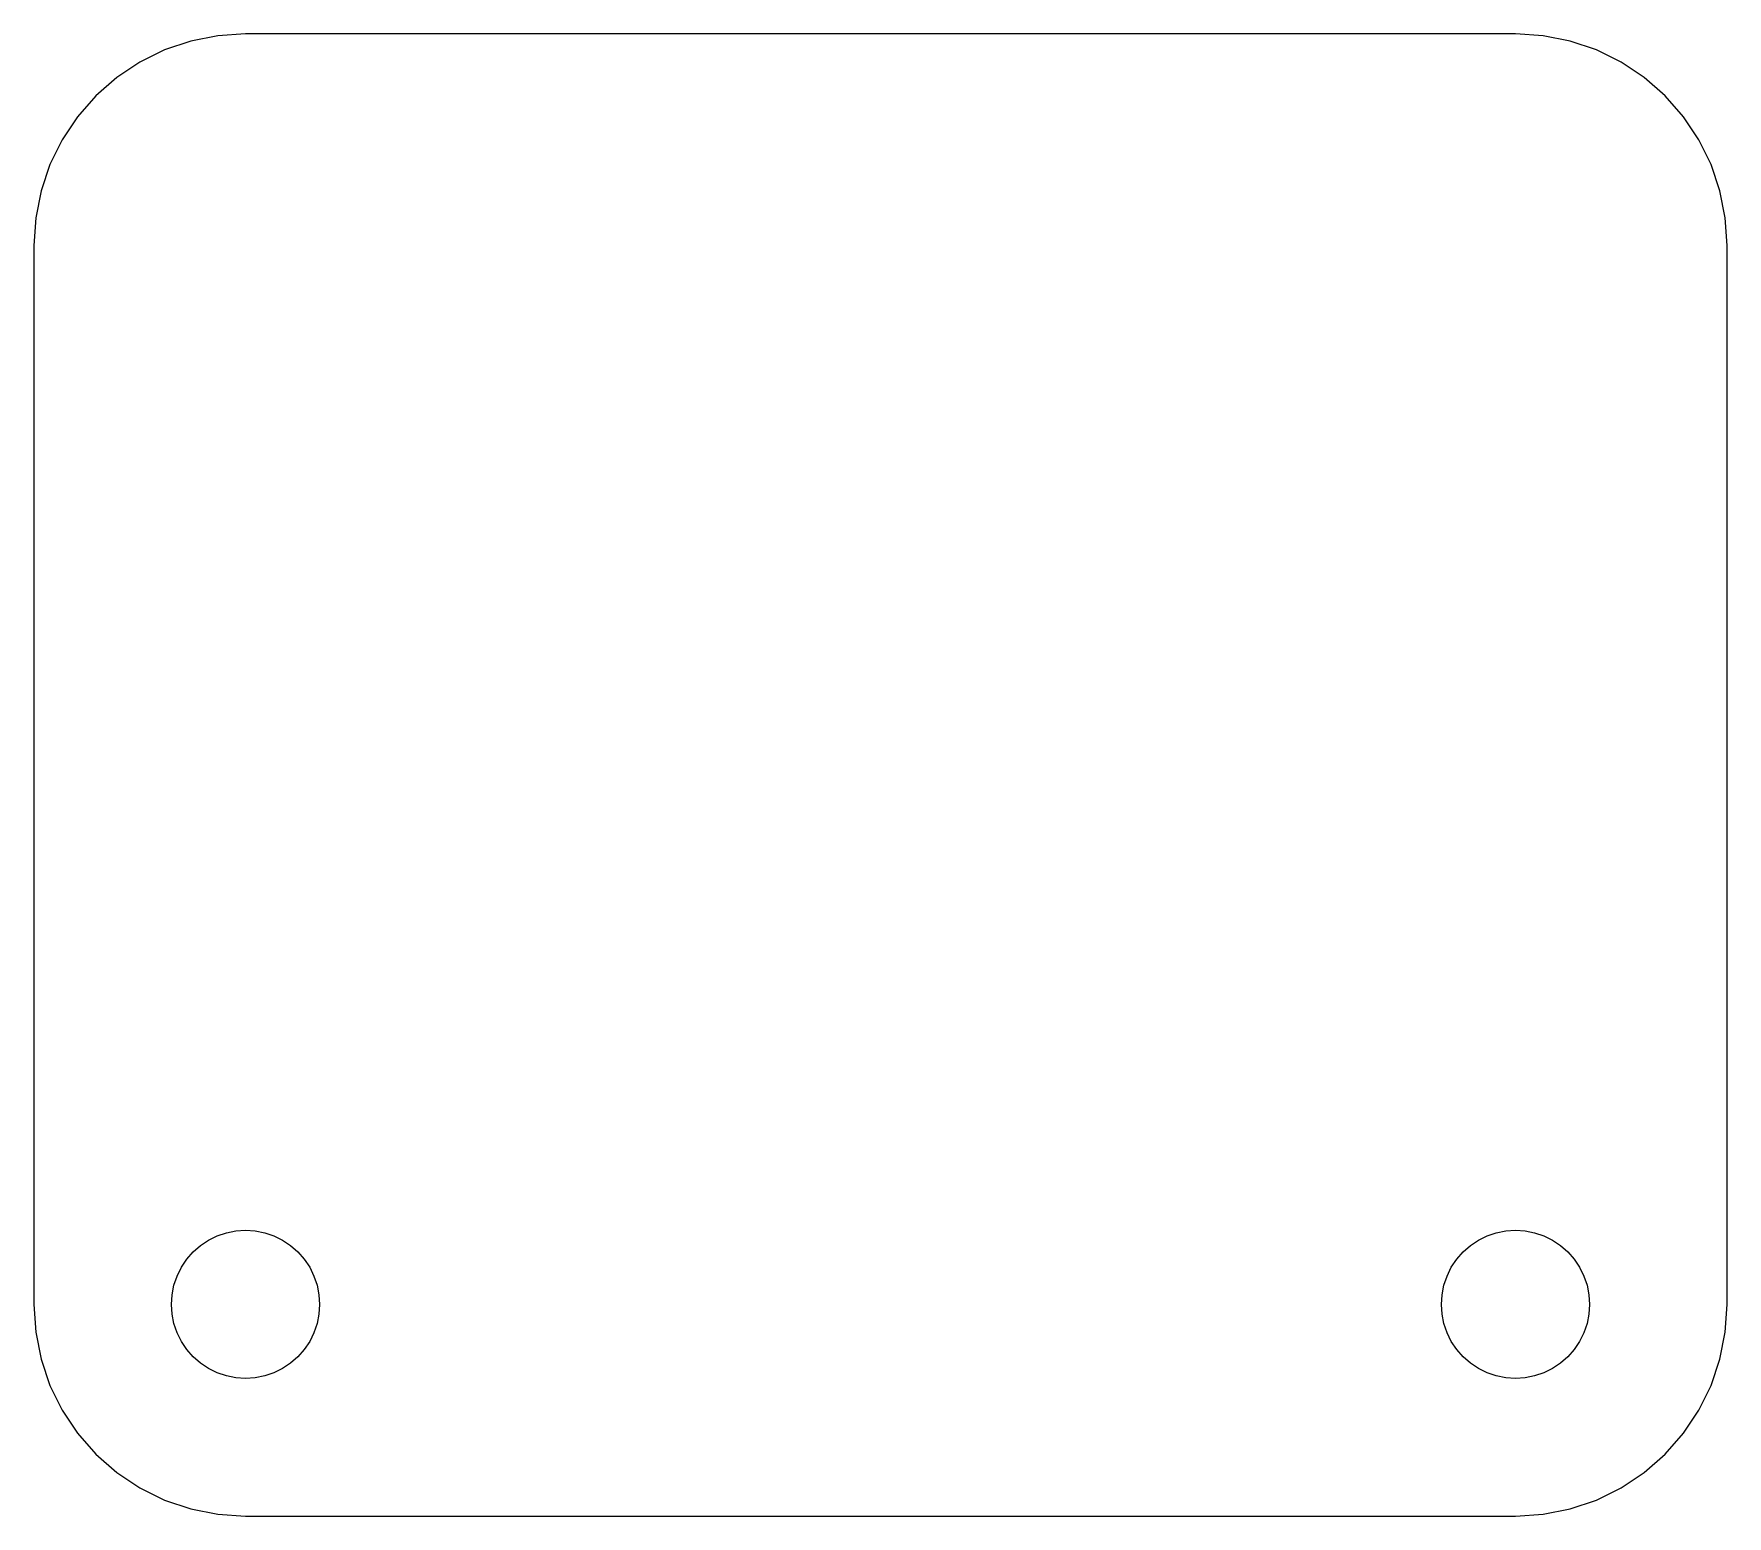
# Model space of a CAD drawing. Header units: metres. Extents: x -8 to 8, y -7 to 7.
import ezdxf

# ---------------------------------------------------------------- set-up
doc = ezdxf.new("R2010")
doc.units = ezdxf.units.M

msp = doc.modelspace()

# ---------------------------------------------------------------- linework, layer by layer
for p, q in [((-6.51762, 6.93184), (-6.76537, 6.84775)), ((-6.26105, 6.98288), (-6.51762, 6.93184)), ((-6, 7), (-6.26105, 6.98288)), ((6, 7), (-6, 7)), ((6.26105, 6.98288), (6, 7)), ((6.51762, 6.93184), (6.26105, 6.98288)), ((6.76537, 6.84775), (6.51762, 6.93184)), ((-7, 6.73204), (-7.21751, 6.5867)), ((-6.76537, 6.84775), (-7, 6.73204)), ((7, 6.73204), (6.76537, 6.84775)), ((7.21751, 6.5867), (7, 6.73204)), ((-7.21751, 6.5867), (-7.4142, 6.4142)), ((7.4142, 6.4142), (7.21751, 6.5867)), ((-7.4142, 6.4142), (-7.5867, 6.21751)), ((7.5867, 6.21751), (7.4142, 6.4142)), ((-7.5867, 6.21751), (-7.73204, 6)), ((7.73204, 6), (7.5867, 6.21751)), ((-7.73204, 6), (-7.84775, 5.76537)), ((7.84775, 5.76537), (7.73204, 6)), ((-7.84775, 5.76537), (-7.93184, 5.51762)), ((7.93184, 5.51762), (7.84775, 5.76537)), ((-7.93184, 5.51762), (-7.98288, 5.26105)), ((7.98288, 5.26105), (7.93184, 5.51762)), ((-7.98288, 5.26105), (-8, 5)), ((8, 5), (7.98288, 5.26105)), ((-8, 5), (-8, -5)), ((8, -5), (8, 5)), ((-6.18117, -4.32384), (-6.09135, -4.30598)), ((-6.09135, -4.30598), (-6, -4.29999)), ((-6, -4.29999), (-5.90863, -4.30598)), ((-5.90863, -4.30598), (-5.81882, -4.32384)), ((5.81882, -4.32384), (5.90863, -4.30598)), ((5.90863, -4.30598), (6, -4.29999)), ((6, -4.29999), (6.09135, -4.30598)), ((6.09135, -4.30598), (6.18117, -4.32384)), ((-6.49496, -4.50502), (-6.42613, -4.44464)), ((-6.42613, -4.44464), (-6.34999, -4.39377)), ((-6.34999, -4.39377), (-6.26787, -4.35327)), ((-6.26787, -4.35327), (-6.18117, -4.32384)), ((-5.81882, -4.32384), (-5.73212, -4.35327)), ((-5.73212, -4.35327), (-5.64999, -4.39377)), ((-5.64999, -4.39377), (-5.57385, -4.44464)), ((-5.57385, -4.44464), (-5.50502, -4.50502)), ((5.50502, -4.50502), (5.57385, -4.44464)), ((5.57385, -4.44464), (5.64999, -4.39377)), ((5.64999, -4.39377), (5.73212, -4.35327)), ((5.73212, -4.35327), (5.81882, -4.32384)), ((6.18117, -4.32384), (6.26787, -4.35327)), ((6.26787, -4.35327), (6.34999, -4.39377)), ((6.34999, -4.39377), (6.42613, -4.44464)), ((6.42613, -4.44464), (6.49496, -4.50502)), ((-6.60622, -4.64999), (-6.55534, -4.57385)), ((-6.55534, -4.57385), (-6.49496, -4.50502)), ((-5.50502, -4.50502), (-5.44464, -4.57385)), ((-5.44464, -4.57385), (-5.39377, -4.64999)), ((5.39377, -4.64999), (5.44464, -4.57385)), ((5.44464, -4.57385), (5.50502, -4.50502)), ((6.49496, -4.50502), (6.55534, -4.57385)), ((6.55534, -4.57385), (6.60622, -4.64999)), ((-6.67615, -4.81882), (-6.64671, -4.73212)), ((-6.64671, -4.73212), (-6.60622, -4.64999)), ((-5.39377, -4.64999), (-5.35327, -4.73212)), ((-5.35327, -4.73212), (-5.32384, -4.81882)), ((5.32384, -4.81882), (5.35327, -4.73212)), ((5.35327, -4.73212), (5.39377, -4.64999)), ((6.60622, -4.64999), (6.64671, -4.73212)), ((6.64671, -4.73212), (6.67615, -4.81882)), ((-6.7, -5), (-6.694, -4.90863)), ((-6.694, -4.90863), (-6.67615, -4.81882)), ((-5.32384, -4.81882), (-5.30598, -4.90863)), ((-5.30598, -4.90863), (-5.29999, -5)), ((5.29999, -5), (5.30598, -4.90863)), ((5.30598, -4.90863), (5.32384, -4.81882)), ((6.67615, -4.81882), (6.694, -4.90863)), ((6.694, -4.90863), (6.7, -5)), ((-8, -5), (-7.98288, -5.26105)), ((-6.694, -5.09135), (-6.7, -5)), ((-6.67615, -5.18117), (-6.694, -5.09135)), ((-5.30598, -5.09135), (-5.32384, -5.18117)), ((-5.29999, -5), (-5.30598, -5.09135)), ((5.30598, -5.09135), (5.29999, -5)), ((5.32384, -5.18117), (5.30598, -5.09135)), ((6.694, -5.09135), (6.67615, -5.18117)), ((6.7, -5), (6.694, -5.09135)), ((7.98288, -5.26105), (8, -5)), ((-7.98288, -5.26105), (-7.93184, -5.51762)), ((-6.64671, -5.26787), (-6.67615, -5.18117)), ((-6.60622, -5.34999), (-6.64671, -5.26787)), ((-5.35327, -5.26787), (-5.39377, -5.34999)), ((-5.32384, -5.18117), (-5.35327, -5.26787)), ((5.35327, -5.26787), (5.32384, -5.18117)), ((5.39377, -5.34999), (5.35327, -5.26787)), ((6.64671, -5.26787), (6.60622, -5.34999)), ((6.67615, -5.18117), (6.64671, -5.26787)), ((7.93184, -5.51762), (7.98288, -5.26105)), ((-6.55534, -5.42613), (-6.60622, -5.34999)), ((-6.49496, -5.49496), (-6.55534, -5.42613)), ((-5.44464, -5.42613), (-5.50502, -5.49496)), ((-5.39377, -5.34999), (-5.44464, -5.42613)), ((5.44464, -5.42613), (5.39377, -5.34999)), ((5.50502, -5.49496), (5.44464, -5.42613)), ((6.55534, -5.42613), (6.49496, -5.49496)), ((6.60622, -5.34999), (6.55534, -5.42613)), ((-7.93184, -5.51762), (-7.84775, -5.76537)), ((-6.42613, -5.55534), (-6.49496, -5.49496)), ((-6.34999, -5.60622), (-6.42613, -5.55534)), ((-5.57385, -5.55534), (-5.64999, -5.60622)), ((-5.50502, -5.49496), (-5.57385, -5.55534)), ((5.57385, -5.55534), (5.50502, -5.49496)), ((5.64999, -5.60622), (5.57385, -5.55534)), ((6.42613, -5.55534), (6.34999, -5.60622)), ((6.49496, -5.49496), (6.42613, -5.55534)), ((7.84775, -5.76537), (7.93184, -5.51762)), ((-6.26787, -5.64671), (-6.34999, -5.60622)), ((-6.18117, -5.67615), (-6.26787, -5.64671)), ((-6.09135, -5.694), (-6.18117, -5.67615)), ((-6, -5.7), (-6.09135, -5.694)), ((-5.90863, -5.694), (-6, -5.7)), ((-5.81882, -5.67615), (-5.90863, -5.694)), ((-5.73212, -5.64671), (-5.81882, -5.67615)), ((-5.64999, -5.60622), (-5.73212, -5.64671)), ((5.73212, -5.64671), (5.64999, -5.60622)), ((5.81882, -5.67615), (5.73212, -5.64671)), ((5.90863, -5.694), (5.81882, -5.67615)), ((6, -5.7), (5.90863, -5.694)), ((6.09135, -5.694), (6, -5.7)), ((6.18117, -5.67615), (6.09135, -5.694)), ((6.26787, -5.64671), (6.18117, -5.67615)), ((6.34999, -5.60622), (6.26787, -5.64671)), ((-7.84775, -5.76537), (-7.73204, -6)), ((7.73204, -6), (7.84775, -5.76537)), ((-7.73204, -6), (-7.5867, -6.21751)), ((7.5867, -6.21751), (7.73204, -6)), ((-7.5867, -6.21751), (-7.4142, -6.4142)), ((7.4142, -6.4142), (7.5867, -6.21751)), ((-7.4142, -6.4142), (-7.21751, -6.5867)), ((7.21751, -6.5867), (7.4142, -6.4142)), ((-7.21751, -6.5867), (-7, -6.73204)), ((7, -6.73204), (7.21751, -6.5867)), ((-7, -6.73204), (-6.76537, -6.84775)), ((-6.76537, -6.84775), (-6.51762, -6.93184)), ((6.51762, -6.93184), (6.76537, -6.84775)), ((6.76537, -6.84775), (7, -6.73204)), ((-6.51762, -6.93184), (-6.26105, -6.98288)), ((-6.26105, -6.98288), (-6, -7)), ((-6, -7), (6, -7)), ((6, -7), (6.26105, -6.98288)), ((6.26105, -6.98288), (6.51762, -6.93184))]:
    msp.add_line(p, q)

doc.saveas('drawing.dxf')
